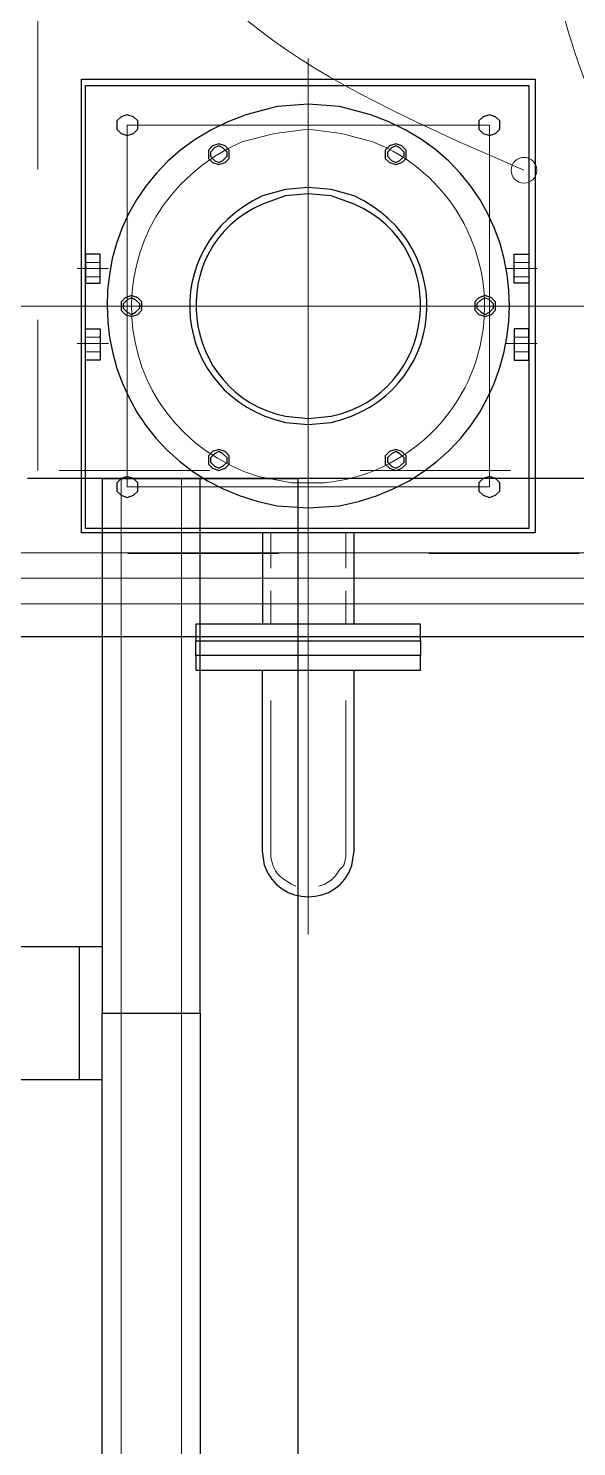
# Model space of a CAD drawing. Header units: metres. Extents: x 530959 to 531458, y 2674234 to 2674577.
# Drawn here: x 531159.856 to 531160.22, y 2674391.815 to 2674392.758 of the extents above; entities that cross this region are included whole.
import ezdxf

# ---------------------------------------------------------------- set-up
doc = ezdxf.new("R2010")
doc.units = ezdxf.units.M
doc.linetypes.add('CENTER2', pattern=[1.125, 0.75, -0.125, 0.125, -0.125])
doc.linetypes.add('PDF_IMPORT', pattern=[1, 0.8, -0.2])
doc.layers.add('300mm Hume Pipe', color=74, linetype='Continuous')
doc.layers.add('IDT', color=7, linetype='Continuous')

# ---------------------------------------------------------------- blocks, each defined once
blk = doc.blocks.new('IDT')
at = {"layer": 'IDT', "color": 0, "lineweight": 25}
for p, q in [((16.17747, 14.5594), (16.17747, 15.20948)), ((16.24248, 15.20948), (16.24248, 14.5594)), ((16.11246, 14.20393), (16.11246, 15.17352)), ((16.24248, 14.60366), (16.25769, 14.60366)), ((16.25769, 14.60366), (16.44304, 14.60366)), ((16.25769, 14.60366), (16.25769, 14.51514)), ((16.23003, 14.5594), (16.17747, 14.5594)), ((16.17747, 14.5594), (16.17747, 14.20393)), ((16.24248, 14.5594), (16.23003, 14.5594)), ((16.24248, 14.20393), (16.24248, 14.5594)), ((16.25769, 14.51514), (16.24248, 14.51514)), ((16.28259, 14.51514), (16.25769, 14.51514)), ((16.35313, 14.51514), (16.28259, 14.51514)), ((16.0765, 14.4612), (16.07512, 14.45152)), ((16.13459, 14.4612), (16.13598, 14.45152)), ((16.07512, 14.45152), (16.07512, 14.33118)), ((16.13598, 14.45152), (16.13598, 14.33118)), ((16.18024, 14.33118), (16.03086, 14.33118)), ((16.03086, 14.33118), (16.03086, 14.3215)), ((16.18024, 14.3215), (16.18024, 14.33118)), ((16.03086, 14.31182), (16.03086, 14.3215)), ((16.03086, 14.3215), (16.18024, 14.3215)), ((16.03086, 14.3215), (16.18024, 14.3215)), ((16.18024, 14.3215), (16.18024, 14.31182)), ((15.27012, 14.30905), (16.39739, 14.30905)), ((16.18024, 14.31182), (16.03086, 14.31182)), ((16.03086, 14.31182), (16.03086, 14.30075)), ((16.18024, 14.31182), (16.03086, 14.31182)), ((16.18024, 14.30075), (16.18024, 14.31182)), ((16.03086, 14.30075), (16.18024, 14.30075)), ((16.07512, 14.30075), (16.07512, 14.2399)), ((16.13598, 14.2399), (16.13598, 14.30075)), ((15.95478, 13.93837), (15.95478, 14.2399)), ((15.95478, 14.2399), (16.25631, 14.2399)), ((15.95893, 13.94252), (15.95893, 14.23713)), ((15.95893, 14.23713), (16.25354, 14.23713)), ((16.07512, 14.2399), (16.13598, 14.2399)), ((16.25354, 14.23713), (16.25354, 13.94252)), ((16.25631, 14.2399), (16.25631, 13.93837)), ((16.10555, 14.2233), (16.0848, 14.22191)), ((16.12629, 14.22191), (16.10555, 14.2233)), ((15.98106, 14.215), (15.9783, 14.21223)), ((15.98521, 14.21638), (15.98106, 14.215)), ((15.98936, 14.215), (15.98521, 14.21638)), ((15.99213, 14.21223), (15.98936, 14.215)), ((16.22173, 14.215), (16.21896, 14.21223)), ((16.22588, 14.21638), (16.22173, 14.215)), ((16.23003, 14.215), (16.22588, 14.21638)), ((16.2328, 14.21223), (16.23003, 14.215)), ((15.36418, 14.20393), (16.29227, 14.20393)), ((15.41397, 14.20393), (16.24248, 14.20393)), ((15.9783, 14.21223), (15.9783, 14.2067)), ((15.9783, 14.2067), (15.98106, 14.20393)), ((15.98106, 14.20393), (15.98521, 14.20255)), ((15.98521, 14.20255), (15.98936, 14.20393)), ((15.98936, 14.20393), (15.99213, 14.2067)), ((15.99213, 14.2067), (15.99213, 14.21223)), ((16.24248, 14.20393), (16.11246, 14.20393)), ((16.21896, 14.21223), (16.21896, 14.2067)), ((16.21896, 14.2067), (16.22173, 14.20393)), ((16.22173, 14.20393), (16.22588, 14.20255)), ((16.22588, 14.20255), (16.23003, 14.20393)), ((16.23003, 14.20393), (16.2328, 14.2067)), ((16.2328, 14.2067), (16.2328, 14.21223)), ((16.0433, 14.19702), (16.04054, 14.19425)), ((16.04469, 14.19564), (16.04192, 14.19287)), ((16.04745, 14.1984), (16.0433, 14.19702)), ((16.04745, 14.19702), (16.04469, 14.19564)), ((16.0516, 14.19702), (16.04745, 14.1984)), ((16.05022, 14.19564), (16.04745, 14.19702)), ((16.05299, 14.19287), (16.05022, 14.19564)), ((16.05437, 14.19425), (16.0516, 14.19702)), ((16.16087, 14.19702), (16.15811, 14.19425)), ((16.16226, 14.19564), (16.15949, 14.19287)), ((16.16502, 14.1984), (16.16087, 14.19702)), ((16.16502, 14.19702), (16.16226, 14.19564)), ((16.16917, 14.19702), (16.16502, 14.1984)), ((16.16779, 14.19564), (16.16502, 14.19702)), ((16.17055, 14.19287), (16.16779, 14.19564)), ((16.17194, 14.19425), (16.16917, 14.19702)), ((16.04054, 14.19425), (16.04054, 14.18872)), ((16.04054, 14.18872), (16.0433, 14.18595)), ((16.04192, 14.19287), (16.04192, 14.1901)), ((16.04192, 14.1901), (16.04469, 14.18734)), ((16.0433, 14.18595), (16.04745, 14.18457)), ((16.04469, 14.18734), (16.04745, 14.18595)), ((16.04745, 14.18595), (16.05022, 14.18734)), ((16.04745, 14.18457), (16.0516, 14.18595)), ((16.05022, 14.18734), (16.05299, 14.1901)), ((16.0516, 14.18595), (16.05437, 14.18872)), ((16.05299, 14.1901), (16.05299, 14.19287)), ((16.05437, 14.18872), (16.05437, 14.19425)), ((16.15811, 14.19425), (16.15811, 14.18872)), ((16.15811, 14.18872), (16.16087, 14.18595)), ((16.15949, 14.19287), (16.15949, 14.1901)), ((16.15949, 14.1901), (16.16226, 14.18734)), ((16.16087, 14.18595), (16.16502, 14.18457)), ((16.16226, 14.18734), (16.16502, 14.18595)), ((16.16502, 14.18595), (16.16779, 14.18734)), ((16.16502, 14.18457), (16.16917, 14.18595)), ((16.16779, 14.18734), (16.17055, 14.1901)), ((16.16917, 14.18595), (16.17194, 14.18872)), ((16.17055, 14.1901), (16.17055, 14.19287)), ((16.17194, 14.18872), (16.17194, 14.19425)), ((16.10555, 14.16797), (16.09033, 14.16659)), ((16.12076, 14.16659), (16.10555, 14.16797)), ((16.10555, 14.16382), (16.09033, 14.16244)), ((16.12076, 14.16244), (16.10555, 14.16382)), ((15.96861, 14.12509), (15.95893, 14.12509)), ((15.95893, 14.12509), (15.95893, 14.10435)), ((15.96861, 14.10435), (15.96861, 14.12509)), ((16.24386, 14.12509), (16.25354, 14.12509)), ((16.24386, 14.10435), (16.24386, 14.12509)), ((16.25354, 14.12509), (16.25354, 14.10435)), ((15.95893, 14.10435), (15.96861, 14.10435)), ((16.25354, 14.10435), (16.24386, 14.10435)), ((15.98383, 14.09467), (15.98106, 14.0919)), ((15.98106, 14.0919), (15.98106, 14.08637)), ((15.98521, 14.09328), (15.98245, 14.09052)), ((15.98798, 14.09605), (15.98383, 14.09467)), ((15.98798, 14.09467), (15.98521, 14.09328)), ((15.99213, 14.09467), (15.98798, 14.09605)), ((15.99074, 14.09328), (15.98798, 14.09467)), ((15.99351, 14.09052), (15.99074, 14.09328)), ((15.99489, 14.0919), (15.99213, 14.09467)), ((15.99489, 14.08637), (15.99489, 14.0919)), ((16.21896, 14.09467), (16.2162, 14.0919)), ((16.2162, 14.0919), (16.2162, 14.08637)), ((16.22035, 14.09328), (16.21758, 14.09052)), ((16.22311, 14.09605), (16.21896, 14.09467)), ((16.22311, 14.09467), (16.22035, 14.09328)), ((16.22726, 14.09467), (16.22311, 14.09605)), ((16.22588, 14.09328), (16.22311, 14.09467)), ((16.22865, 14.09052), (16.22588, 14.09328)), ((16.23003, 14.0919), (16.22726, 14.09467)), ((16.23003, 14.08637), (16.23003, 14.0919)), ((15.98106, 14.08637), (15.98383, 14.0836)), ((15.98245, 14.09052), (15.98245, 14.08775)), ((15.98245, 14.08775), (15.98521, 14.08498)), ((15.98383, 14.0836), (15.98798, 14.08222)), ((15.98521, 14.08498), (15.98798, 14.0836)), ((15.98798, 14.0836), (15.99074, 14.08498)), ((15.98798, 14.08222), (15.99213, 14.0836)), ((15.99074, 14.08498), (15.99351, 14.08775)), ((15.99213, 14.0836), (15.99489, 14.08637)), ((15.99351, 14.08775), (15.99351, 14.09052)), ((16.2162, 14.08637), (16.21896, 14.0836)), ((16.21758, 14.09052), (16.21758, 14.08775)), ((16.21758, 14.08775), (16.22035, 14.08498)), ((16.21896, 14.0836), (16.22311, 14.08222)), ((16.22035, 14.08498), (16.22311, 14.0836)), ((16.22311, 14.0836), (16.22588, 14.08498)), ((16.22311, 14.08222), (16.22726, 14.0836)), ((16.22588, 14.08498), (16.22865, 14.08775)), ((16.22726, 14.0836), (16.23003, 14.08637)), ((16.22865, 14.08775), (16.22865, 14.09052)), ((15.95893, 14.05455), (15.95893, 14.07392)), ((15.95893, 14.07392), (15.96861, 14.07392)), ((15.96861, 14.07392), (15.96861, 14.05455)), ((16.25354, 14.07392), (16.24386, 14.07392)), ((16.24386, 14.07392), (16.24386, 14.05455)), ((16.25354, 14.05455), (16.25354, 14.07392)), ((15.96861, 14.05455), (15.95893, 14.05455)), ((16.24386, 14.05455), (16.25354, 14.05455)), ((16.07512, 14.02136), (16.09033, 14.01583)), ((16.07512, 14.01583), (16.09033, 14.01168)), ((16.09033, 14.01583), (16.10555, 14.01444)), ((16.10555, 14.01444), (16.12076, 14.01583)), ((16.12076, 14.01583), (16.13598, 14.02136)), ((16.12076, 14.01168), (16.13598, 14.01583)), ((16.09033, 14.01168), (16.10555, 14.01029)), ((16.10555, 14.01029), (16.12076, 14.01168)), ((16.0433, 13.9937), (16.04054, 13.99093)), ((16.04054, 13.99093), (16.04054, 13.9854)), ((16.04469, 13.99231), (16.04192, 13.98955)), ((16.04192, 13.98955), (16.04192, 13.98678)), ((16.04745, 13.99508), (16.0433, 13.9937)), ((16.04745, 13.9937), (16.04469, 13.99231)), ((16.0516, 13.9937), (16.04745, 13.99508)), ((16.05022, 13.99231), (16.04745, 13.9937)), ((16.05299, 13.98955), (16.05022, 13.99231)), ((16.05437, 13.99093), (16.0516, 13.9937)), ((16.05299, 13.98678), (16.05299, 13.98955)), ((16.05437, 13.9854), (16.05437, 13.99093)), ((16.16087, 13.9937), (16.15811, 13.99093)), ((16.15811, 13.99093), (16.15811, 13.9854)), ((16.16226, 13.99231), (16.15949, 13.98955)), ((16.15949, 13.98955), (16.15949, 13.98678)), ((16.16502, 13.99508), (16.16087, 13.9937)), ((16.16502, 13.9937), (16.16226, 13.99231)), ((16.16917, 13.9937), (16.16502, 13.99508)), ((16.16779, 13.99231), (16.16502, 13.9937)), ((16.17055, 13.98955), (16.16779, 13.99231)), ((16.17194, 13.99093), (16.16917, 13.9937)), ((16.17055, 13.98678), (16.17055, 13.98955)), ((16.17194, 13.9854), (16.17194, 13.99093)), ((16.04054, 13.9854), (16.0433, 13.98263)), ((16.04192, 13.98678), (16.04469, 13.98401)), ((16.0433, 13.98263), (16.04745, 13.98125)), ((16.04469, 13.98401), (16.04745, 13.98263)), ((16.04745, 13.98263), (16.05022, 13.98401)), ((16.04745, 13.98125), (16.0516, 13.98263)), ((16.05022, 13.98401), (16.05299, 13.98678)), ((16.0516, 13.98263), (16.05437, 13.9854)), ((16.15811, 13.9854), (16.16087, 13.98263)), ((16.15949, 13.98678), (16.16226, 13.98401)), ((16.16087, 13.98263), (16.16502, 13.98125)), ((16.16226, 13.98401), (16.16502, 13.98263)), ((16.16502, 13.98263), (16.16779, 13.98401)), ((16.16502, 13.98125), (16.16917, 13.98263)), ((16.16779, 13.98401), (16.17055, 13.98678)), ((16.16917, 13.98263), (16.17194, 13.9854)), ((15.98106, 13.97433), (15.9783, 13.97156)), ((15.9783, 13.97156), (15.9783, 13.96603)), ((15.98521, 13.97571), (15.98106, 13.97433)), ((15.98936, 13.97433), (15.98521, 13.97571)), ((15.99213, 13.97156), (15.98936, 13.97433)), ((15.99213, 13.96603), (15.99213, 13.97156)), ((16.22173, 13.97433), (16.21896, 13.97156)), ((16.21896, 13.97156), (16.21896, 13.96603)), ((16.22588, 13.97571), (16.22173, 13.97433)), ((16.23003, 13.97433), (16.22588, 13.97571)), ((16.2328, 13.97156), (16.23003, 13.97433)), ((16.2328, 13.96603), (16.2328, 13.97156)), ((15.9783, 13.96603), (15.98106, 13.96327)), ((15.98106, 13.96327), (15.98521, 13.96188)), ((15.98521, 13.96188), (15.98936, 13.96327)), ((15.98936, 13.96327), (15.99213, 13.96603)), ((16.06405, 13.96188), (16.0848, 13.95635)), ((16.12629, 13.95635), (16.14704, 13.96188)), ((16.21896, 13.96603), (16.22173, 13.96327)), ((16.22173, 13.96327), (16.22588, 13.96188)), ((16.22588, 13.96188), (16.23003, 13.96327)), ((16.23003, 13.96327), (16.2328, 13.96603)), ((16.0848, 13.95635), (16.10555, 13.95497)), ((16.10555, 13.95497), (16.12629, 13.95635)), ((16.25354, 13.94252), (15.95893, 13.94252)), ((16.25631, 13.93837), (15.95478, 13.93837))]:
    blk.add_line(p, q, dxfattribs=at)
at = {"layer": 'IDT', "color": 0, "lineweight": 13}
for p, q in [((16.18992, 14.5594), (16.18992, 15.20948)), ((16.23003, 14.5594), (16.23003, 15.20948)), ((16.18992, 14.20393), (16.18992, 14.5594)), ((16.23003, 14.20393), (16.23003, 14.5594)), ((16.10555, 14.21777), (16.10555, 14.50684)), ((16.08757, 14.46812), (16.0848, 14.46397)), ((16.09033, 14.47088), (16.08757, 14.46812)), ((16.09448, 14.47365), (16.09033, 14.47088)), ((16.09863, 14.47503), (16.09448, 14.47365)), ((16.11661, 14.47365), (16.11385, 14.47503)), ((16.08203, 14.4612), (16.08065, 14.45567)), ((16.0848, 14.46397), (16.08203, 14.4612)), ((16.08065, 14.45567), (16.08065, 14.45152)), ((16.13044, 14.45152), (16.13044, 14.45567)), ((16.08065, 14.30075), (16.08065, 14.27862)), ((16.13044, 14.30075), (16.13044, 14.27862)), ((16.10555, 13.92454), (16.10555, 14.29384)), ((16.08065, 14.26341), (16.08065, 14.2399)), ((16.13044, 14.26341), (16.13044, 14.2399)), ((16.10555, 13.93699), (16.10555, 14.24128)), ((15.98521, 13.9688), (15.98521, 14.20947)), ((15.98521, 14.20947), (16.22588, 14.20947)), ((16.11661, 14.2067), (16.09448, 14.2067)), ((16.13874, 14.20255), (16.11661, 14.2067)), ((16.22588, 14.20947), (16.22588, 13.9688)), ((15.90084, 14.08913), (16.31025, 14.08913)), ((16.25769, 14.08913), (15.9534, 14.08913)), ((16.06267, 13.97986), (16.08342, 13.97433)), ((16.12768, 13.97433), (16.14981, 13.97986)), ((16.22588, 13.9688), (15.98521, 13.9688)), ((16.08342, 13.97433), (16.10555, 13.97156)), ((16.10555, 13.97156), (16.12768, 13.97433))]:
    blk.add_line(p, q, dxfattribs=at)
at = {"layer": 'IDT', "color": 0, "linetype": 'PDF_IMPORT', "lineweight": 13, "ltscale": 0.019167}
for p, q in [((16.08065, 14.45152), (16.08065, 14.33118)), ((16.13044, 14.45152), (16.13044, 14.33118))]:
    blk.add_line(p, q, dxfattribs=at)
at = {"layer": 'IDT', "color": 0, "lineweight": 0}
for p, q in [((16.66803, 14.28718), (15.83538, 14.28718)), ((16.66803, 14.28718), (15.83538, 14.28718)), ((16.66803, 14.25318), (15.02803, 14.25318)), ((16.66803, 14.25318), (15.02803, 14.25318))]:
    blk.add_line(p, q, dxfattribs=at)
at = {"layer": 'IDT', "color": 0, "linetype": 'CENTER2', "lineweight": 0, "ltscale": 500}
blk.add_line((16.66803, 14.27018), (15.83548, 14.27018), dxfattribs=at)
blk.add_line((16.66803, 14.27018), (15.83548, 14.27018), dxfattribs=at)
at = {"layer": 'IDT', "color": 0, "linetype": 'PDF_IMPORT', "lineweight": 13, "ltscale": 0.113333}
blk.add_line((15.32545, 14.25373), (16.34207, 14.25373), dxfattribs=at)
at = {"layer": 'IDT', "color": 0, "linetype": 'PDF_IMPORT', "lineweight": 13, "ltscale": 0.0125}
for p, q in [((15.37109, 14.1984), (16.28536, 14.1984)), ((16.28536, 14.1984), (16.28536, 9.77094))]:
    blk.add_line(p, q, dxfattribs=at)
at = {"layer": 'IDT', "color": 0, "lineweight": 9}
for p, q in [((15.95893, 14.11956), (15.96861, 14.11956)), ((16.25354, 14.11956), (16.24386, 14.11956)), ((15.9534, 14.11403), (15.97415, 14.11403)), ((15.95893, 14.10988), (15.96861, 14.10988)), ((16.25908, 14.11403), (16.23833, 14.11403)), ((16.25354, 14.10988), (16.24386, 14.10988)), ((15.9534, 14.06424), (15.97415, 14.06424)), ((15.95893, 14.06977), (15.96861, 14.06977)), ((16.25908, 14.06424), (16.23833, 14.06424)), ((16.25354, 14.06977), (16.24386, 14.06977)), ((15.95893, 14.06009), (15.96861, 14.06009)), ((16.25354, 14.06009), (16.24386, 14.06009))]:
    blk.add_line(p, q, dxfattribs=at)
at = {"layer": 'IDT', "color": 0, "lineweight": 0}
blk.add_circle((15.96219, 13.99884), 0.00856, dxfattribs=at)
blk.add_circle((15.96219, 13.99884), 0.00856, dxfattribs=at)
at = {"layer": 'IDT', "color": 0, "lineweight": 13}
blk.add_arc((16.10633, 14.08939), 0.11791, 95.76862, 248.26475, dxfattribs=at)
at = {"layer": 'IDT', "color": 0, "lineweight": 25}
for points in [[(16.13459, 14.4612), (16.1256, 14.48893), (16.08549, 14.48893), (16.0765, 14.4612)], [(16.0848, 14.22191), (15.94602, 14.19637), (15.93039, 14.0082), (16.06405, 13.96188)], [(16.14704, 13.96188), (16.2807, 14.0082), (16.26507, 14.19637), (16.12629, 14.22191)], [(16.09033, 14.16659), (16.01371, 14.14879), (16.00342, 14.04957), (16.07512, 14.01583)], [(16.13598, 14.01583), (16.20767, 14.04957), (16.19739, 14.14879), (16.12076, 14.16659)], [(16.09033, 14.16244), (16.01979, 14.14725), (16.00877, 14.05027), (16.07512, 14.02136)], [(16.13598, 14.02136), (16.20232, 14.05027), (16.1913, 14.14725), (16.12076, 14.16244)]]:
    blk.add_open_spline(points, degree=3, dxfattribs=at)
at = {"layer": 'IDT', "color": 0, "lineweight": 13}
for points in [[(16.13044, 14.45567), (16.12788, 14.46701), (16.12595, 14.46775), (16.11661, 14.47365)], [(16.14981, 13.97986), (16.25373, 14.02712), (16.24444, 14.16889), (16.13874, 14.20255)]]:
    blk.add_open_spline(points, degree=3, dxfattribs=at)
at = {"layer": 'IDT', "color": 0, "lineweight": 0}
blk.add_spline([(15.96219, 13.99884), (16.22369, 13.77512), (16.09707, 13.511), (16.01119, 13.51762), (15.99557, 12.88512), (16.02794, 12.771), (16.19835, 12.73334), (16.18282, 12.57525), (16.02139, 12.42725), (15.84681, 11.8315), (15.90957, 11.7335), (15.94657, 11.52075), (15.95232, 10.9905), (16.19835, 10.83509), (15.90407, 10.25262), (16.12303, 9.80171), (15.93094, 9.6505), (15.51132, 9.84937), (15.48982, 10.19075), (15.46548, 10.32589), (15.53557, 10.817), (15.63482, 11.00525), (15.58422, 11.18227), (15.42019, 11.37975), (15.43582, 11.63237), (15.62432, 12.01362), (15.55134, 12.09498), (15.55134, 12.50562), (15.47794, 13.1065), (15.59107, 13.5215), (15.81698, 13.69984), (15.93919, 13.8645), (15.91544, 13.95512)], degree=3, dxfattribs=at)
blk.add_spline([(15.96219, 13.99884), (16.22369, 13.77512), (16.09707, 13.511), (16.01119, 13.51762), (15.99557, 12.88512), (16.02794, 12.771), (16.19835, 12.73334), (16.18282, 12.57525), (16.02139, 12.42725), (15.84681, 11.8315), (15.90957, 11.7335), (15.94657, 11.52075), (15.95232, 10.9905), (16.19835, 10.83509), (15.90407, 10.25262), (16.12303, 9.80171), (15.93094, 9.6505), (15.51132, 9.84937), (15.48982, 10.19075), (15.46548, 10.32589), (15.53557, 10.817), (15.63482, 11.00525), (15.58422, 11.18227), (15.42019, 11.37975), (15.43582, 11.63237), (15.62432, 12.01362), (15.55134, 12.09498), (15.55134, 12.50562), (15.47794, 13.1065), (15.59107, 13.5215), (15.81698, 13.69984), (15.93919, 13.8645), (15.91544, 13.95512)], degree=3, dxfattribs=at)

msp = doc.modelspace()

# ---------------------------------------------------------------- hatches: boundary and pattern name
at = {"layer": '300mm Hume Pipe'}
h = msp.add_hatch(dxfattribs=at)
h.set_pattern_fill('ANSI37', color=74)
h.set_pattern_definition([(45, (0, 0), (-0.0883883476483, 0.0883883476483), []), (135, (0, 0), (-0.0883883476483, -0.0883883476483), [])])
edge = h.paths.add_edge_path(flags=17)
edge.add_line((531137.22144, 2674376.49733), (531137.22144, 2674392.24519))
edge.add_arc((531138.12144, 2674392.24519), 0.9, 90, 180, ccw=False)
edge.add_line((531138.12144, 2674393.14519), (531141.10417, 2674393.14519))
edge.add_line((531141.10417, 2674393.14519), (531141.10417, 2674392.84519))
edge.add_line((531141.10417, 2674392.84519), (531138.42144, 2674392.84519))
edge.add_arc((531138.42144, 2674391.94519), 0.9, 90, 180)
edge.add_line((531137.52144, 2674391.94519), (531137.52144, 2674376.79733))
edge.add_arc((531138.42144, 2674376.79733), 0.9, 180, 270)
edge.add_line((531138.42144, 2674375.89733), (531263.82775, 2674375.89733))
edge.add_line((531263.82775, 2674375.89733), (531263.82775, 2674375.59733))
edge.add_line((531263.82775, 2674375.59733), (531138.12144, 2674375.59733))
edge.add_arc((531138.12144, 2674376.49733), 0.9, 180, 270, ccw=False)
edge = h.paths.add_edge_path()
edge.add_line((531138.00128, 2674375.47717), (531263.82775, 2674375.47717))
edge.add_line((531263.82775, 2674375.47717), (531263.82775, 2674375.17717))
edge.add_line((531263.82775, 2674375.17717), (531137.70128, 2674375.17717))
edge.add_arc((531137.70128, 2674376.07717), 0.9, 180, 270, ccw=False)
edge.add_line((531136.80128, 2674376.07717), (531136.80128, 2674392.62925))
edge.add_arc((531137.70128, 2674392.62925), 0.9, 90, 180, ccw=False)
edge.add_line((531137.70128, 2674393.52925), (531141.10417, 2674393.52925))
edge.add_line((531141.10417, 2674393.52925), (531141.10417, 2674393.22925))
edge.add_line((531141.10417, 2674393.22925), (531138.00128, 2674393.22925))
edge.add_arc((531138.00128, 2674392.32925), 0.9, 90, 180)
edge.add_line((531137.10128, 2674392.32925), (531137.10128, 2674376.37717))
edge.add_arc((531138.00128, 2674376.37717), 0.9, 180, 270)

# ---------------------------------------------------------------- block references
at = {"layer": 'IDT', "color": 8, "rotation": 180}
msp.add_blockref('IDT', (531176.14728, 2674406.66297), dxfattribs=at)

doc.saveas('drawing.dxf')
